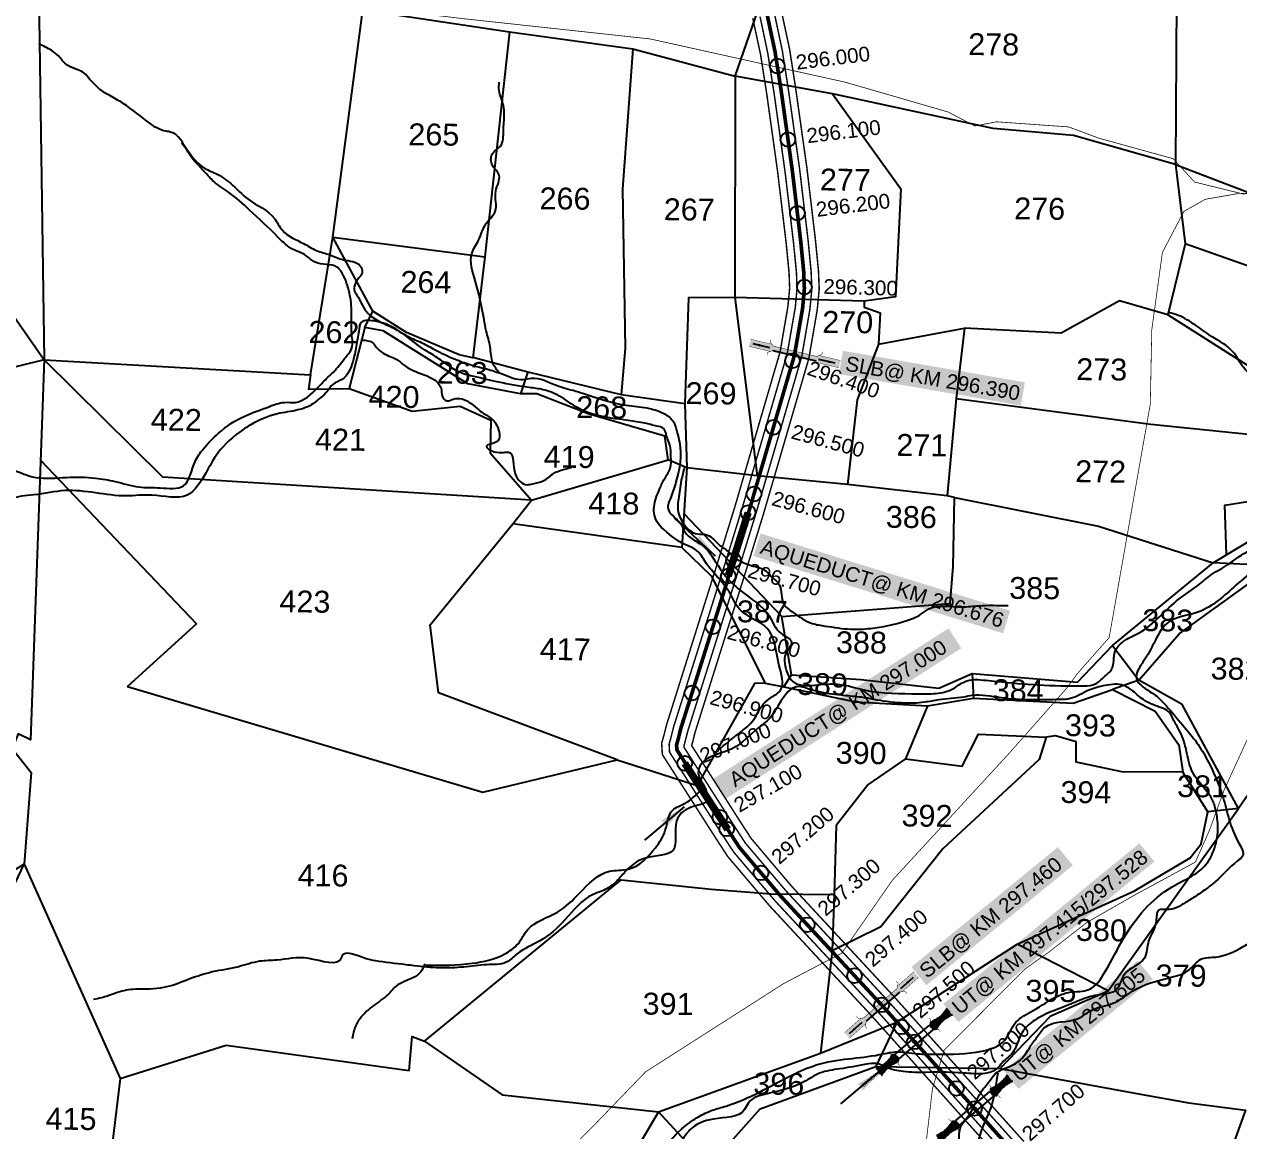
# Model space of a CAD drawing. Header units: feet. Extents: x 771100 to 779038, y 1577893 to 1588127.
# Drawn here: x 774042 to 775690, y 1581513 to 1583013 of the extents above; entities that cross this region are included whole.
import ezdxf
from ezdxf.enums import TextEntityAlignment as Align

# ---------------------------------------------------------------- set-up
doc = ezdxf.new("R2010")
doc.units = ezdxf.units.FT
doc.header["$LTSCALE"] = 15
doc.header["$MEASUREMENT"] = 0
doc.header["$PDMODE"] = 32
doc.header["$PDSIZE"] = 20
doc.linetypes.add('ACAD_ISO02W100', pattern=[15, 12, -3])
doc.linetypes.add('HIDDEN2', pattern=[0.1875, 0.125, -0.0625])
for name, color, linetype in [('CANAL1', 7, 'Continuous'), ('CSMark', 72, 'Continuous'), ('PLOT', 7, 'Continuous'), ('PLOT NO', 7, 'Continuous'), ('ROADS', 6, 'Continuous'), ('STRUCTURE', 5, 'Continuous'), ('TANKS-STREAM', 4, 'Continuous')]:
    doc.layers.add(name, color=color, linetype=linetype)
doc.styles.get("Standard").update_dxf_attribs({"font": 'arial.ttf'})
doc.linetypes.add('DOTS', pattern='A,1e-06,-3,["●",Standard,S=3,R=0,X=-1.25,Y=-1.25],-3', length=6.000001)
doc.dimstyles.get("Standard").update_dxf_attribs({"dimtxt": 0.18, "dimasz": 0.18, "dimexe": 0.18, "dimexo": 0.0625, "dimgap": 0.09, "dimtad": 0, "dimtih": 1, "dimtoh": 1, "dimdec": 4, "dimzin": 0, "dimdsep": 46, "dimtxsty": 'Standard', "dimcen": 0.09, "dimadec": 0, "dimazin": 0, "dimtfac": 1, "dimtdec": 4, "dimtofl": 0, "dimtmove": 0, "dimatfit": 3, "dimfxl": 1, "dimtolj": 1, "dimtzin": 0, "dimarcsym": 0})

# ---------------------------------------------------------------- blocks, each defined once
blk = doc.blocks.new('UT')
at = {"layer": 'STRUCTURE'}
h = blk.add_hatch(dxfattribs=at)
h.set_pattern_fill('DASH', color=150, scale=8, angle=-39.6278, style=0)
h.set_pattern_definition([(320.372247933, (-4370.464, -6260.8811), (1.40800153113, 0.132407282), [1, -1])])
h.paths.add_polyline_path([(765163, 1700681.9), (765165.6, 1700680.6), (765167.2, 1700680.3), (765169.1, 1700680), (765172.4, 1700679.6), (765176.4, 1700679.3), (765179.5, 1700679.5), (765183.1, 1700679.9), (765187.7, 1700680.9), (765188.9, 1700681.2), (765193.1, 1700682.2), (765196.1, 1700680.2), (765196.1, 1700672.2), (765193.1, 1700670.2), (765190.5, 1700670.8), (765188.1, 1700671.3), (765185.5, 1700671.8), (765183.6, 1700672.1), (765181, 1700672.5), (765180.3, 1700672.5), (765178.5, 1700672.6), (765176.7, 1700672.6), (765174.6, 1700672.5), (765172.5, 1700672.3), (765170.4, 1700672), (765168.5, 1700671.7), (765166.1, 1700671.2), (765165, 1700670.8), (765163, 1700669.7)])
h.paths.add_polyline_path([(765259.1, 1700682.2), (765256.1, 1700680.2), (765256.1, 1700672.2), (765259.1, 1700670.2), (765261.9, 1700671), (765264.4, 1700671.6), (765266.4, 1700672), (765269.1, 1700672.5), (765272.7, 1700673), (765276.1, 1700673.1), (765278.6, 1700672.9), (765281.2, 1700672.7), (765283.9, 1700672.3), (765286.4, 1700671.9), (765288, 1700671.3), (765289.2, 1700670.6), (765289.1, 1700682.7), (765287.6, 1700681.8), (765285.7, 1700681.2), (765283, 1700680.7), (765281.2, 1700680.4), (765276.7, 1700679.9), (765272.7, 1700679.9), (765268.7, 1700680.3), (765264.8, 1700681), (765261.2, 1700681.7)])
at = {"layer": 'STRUCTURE', "color": 150, "const_width": 0.628}
for points in [[(765190.1, 1700688.2), (765190.1, 1700684.2), (765196.1, 1700680.2), (765256.1, 1700680.2), (765262.1, 1700684.2), (765262.1, 1700688.2)], [(765190.1, 1700664.2), (765190.1, 1700668.2), (765196.1, 1700672.2), (765256.1, 1700672.2), (765262.1, 1700668.2), (765262.1, 1700664.2)]]:
    blk.add_lwpolyline(points, dxfattribs=at)
at = {"layer": 'STRUCTURE', "color": 150}
for points in [[(765196.1, 1700680.2), (765256.1, 1700680.2)], [(765196.1, 1700672.2), (765256.1, 1700672.2)], [(765196.1, 1700672.2), (765256.1, 1700672.2)]]:
    blk.add_lwpolyline(points, dxfattribs=at)
at = {"layer": 'STRUCTURE', "color": 0}
blk.add_circle((765226.1, 1700676.2), 1.89, dxfattribs=at)
at = {"layer": 'STRUCTURE', "color": 150}
for points in [[(765163, 1700681.9), (765164.4, 1700681.1), (765167.9, 1700680.2), (765171.2, 1700679.8), (765176.1, 1700679.4), (765184.7, 1700680.3), (765193.1, 1700682.2)], [(765163, 1700669.7), (765164.3, 1700670.6), (765167.8, 1700671.6), (765171.2, 1700672.1), (765176, 1700672.6), (765184.7, 1700672), (765193.1, 1700670.2)], [(765289.1, 1700682.7), (765287.8, 1700681.9), (765284.3, 1700680.9), (765280.9, 1700680.4), (765276.1, 1700679.8), (765267.4, 1700680.5), (765259.1, 1700682.2)], [(765289.2, 1700670.6), (765287.8, 1700671.4), (765284.2, 1700672.3), (765280.9, 1700672.7), (765276.1, 1700673.1), (765267.4, 1700672.2), (765259.1, 1700670.2)]]:
    blk.add_spline(points, degree=3, dxfattribs=at)
at = {"layer": 'STRUCTURE', "color": 0}
blk.add_text('STREAM', height=5, dxfattribs=at).set_placement((765148.2, 1700675.8), align=Align.MIDDLE_CENTER)
for points in [[(765190.9, 1700676), (765164.2, 1700675.8)], [(765289.3, 1700676.7), (765265.4, 1700676.4)]]:
    blk.add_leader(points, dimstyle='Standard', override={"dimasz": 10, "dimgap": 0.09, "dimtad": 0}, dxfattribs=at)
blk = doc.blocks.new('SLB')
at = {"layer": 'STRUCTURE'}
h = blk.add_hatch(dxfattribs=at)
h.set_pattern_fill('DOTS', color=6, scale=20, angle=320.3722, style=0)
h.set_pattern_definition([(320.372247934, (-159.4327, -72.9564), (1.2786241598, 0.5641323054), [0, -1.25])])
h.paths.add_polyline_path([(769699.5, 1706871.1), (769699.5, 1706861.1), (769729.1, 1706861.1), (769732.1, 1706863.1), (769792.1, 1706863.1), (769795.1, 1706861.1), (769824.7, 1706861.1), (769824.7, 1706871.1), (769795.1, 1706871.1), (769792.1, 1706869.1), (769732.1, 1706869.1), (769729.1, 1706871.1)])
at = {"layer": 'STRUCTURE', "color": 6, "linetype": 'ACAD_ISO02W100', "ltscale": 0.5, "const_width": 0.5}
for points in [[(769699.5, 1706871.1), (769729.1, 1706871.1)], [(769795.1, 1706871.1), (769824.7, 1706871.1)], [(769699.5, 1706861.1), (769729.1, 1706861.1)], [(769795.1, 1706861.1), (769824.7, 1706861.1)]]:
    blk.add_lwpolyline(points, dxfattribs=at)
at = {"layer": 'STRUCTURE', "color": 6, "const_width": 0.628}
for points in [[(769726.1, 1706877.1), (769726.1, 1706873.1), (769732.1, 1706869.1), (769792.1, 1706869.1), (769798.1, 1706873.1), (769798.1, 1706877.1)], [(769726.1, 1706855.1), (769726.1, 1706859.1), (769732.1, 1706863.1), (769792.1, 1706863.1), (769798.1, 1706859.1), (769798.1, 1706855.1)]]:
    blk.add_lwpolyline(points, dxfattribs=at)
at = {"layer": 'STRUCTURE', "color": 6}
blk.add_lwpolyline([(769732.1, 1706863.1), (769792.1, 1706863.1)], dxfattribs=at)
blk.add_lwpolyline([(769732.1, 1706863.1), (769792.1, 1706863.1)], dxfattribs=at)
at = {"layer": 'STRUCTURE', "color": 0}
blk.add_circle((769762.1, 1706866.1), 1.24, dxfattribs=at)
for points in [[(769703.8, 1706866), (769726.7, 1706866)], [(769818.6, 1706865.8), (769795.7, 1706865.8)]]:
    blk.add_leader(points, dimstyle='Standard', override={"dimasz": 10, "dimgap": 0.09, "dimtad": 0}, dxfattribs=at)

msp = doc.modelspace()

# ---------------------------------------------------------------- linework, layer by layer
for p in [(775024, 1582351), (775024, 1582351), (774997, 1582265), (774997, 1582265), (774938, 1582011), (774938, 1582011), (774995, 1581922), (774995, 1581922)]:
    msp.add_point(p)
at = {"layer": 'CANAL1', "color": 1, "const_width": 2}
for points in [[(775030.3, 1583021.3), (775040.8, 1582972.3), (775049.2, 1582918.9), (775064, 1582813.2), (775075.6, 1582716.3), (775079.5, 1582676.3), (775080.3, 1582655.2), (775078, 1582630.9), (775067.4, 1582569.3), (775006.1, 1582359.3), (774979.4, 1582273), (774913.3, 1582063.2), (774909.9, 1582049.7), (774906.7, 1582038.2), (774907.6, 1582022.9), (774979.5, 1581910.4), (774996.2, 1581884.7), (775053, 1581817.8), (775190.4, 1581669.8), (775368.5, 1581471.2)], [(775069.2, 1583030.8), (775080.2, 1582979.6), (775088.7, 1582924.8), (775103.7, 1582818.3), (775115.3, 1582720.6), (775119.4, 1582679), (775120.4, 1582654.2), (775117.7, 1582625.7), (775106.4, 1582560.3), (775044.4, 1582347.8), (775017.6, 1582261.1), (774951.8, 1582052.4), (774948.6, 1582039.5), (774947.4, 1582035), (775013.1, 1581932.1), (775028.4, 1581908.7), (775082.9, 1581844.4), (775219.9, 1581696.8), (775398.1, 1581498.1)]]:
    msp.add_lwpolyline(points, dxfattribs=at)
at = {"layer": 'CANAL1', "color": 5, "const_width": 2}
for points in [[(775040.1, 1583023.7), (775050.6, 1582974.1), (775059.1, 1582920.4), (775073.9, 1582814.4), (775085.5, 1582717.4), (775089.5, 1582677), (775090.3, 1582655), (775088, 1582629.6), (775077.1, 1582567), (775015.7, 1582356.4), (774989, 1582270), (774922.9, 1582060.5), (774919.6, 1582047.1), (774916.8, 1582037.1), (774917.4, 1582026.1), (774987.9, 1581915.8), (775004.3, 1581890.7), (775060.5, 1581824.5), (775197.8, 1581676.6), (775375.9, 1581477.9)], [(775059.5, 1583028.4), (775070.3, 1582977.7), (775078.8, 1582923.3), (775093.8, 1582817), (775105.4, 1582719.6), (775109.4, 1582678.3), (775110.4, 1582654.4), (775107.8, 1582627), (775096.7, 1582562.5), (775034.8, 1582350.7), (775008.1, 1582264.1), (774942.2, 1582055.1), (774938.9, 1582042.1), (774937, 1582034.9), (774937.1, 1582032.5), (775004.7, 1581926.7), (775020.3, 1581902.7), (775075.5, 1581837.8), (775212.5, 1581690.1), (775390.7, 1581491.4)]]:
    msp.add_lwpolyline(points, dxfattribs=at)
at = {"layer": 'CANAL1', "color": 1, "linetype": 'HIDDEN2', "ltscale": 5, "const_width": 5}
msp.add_lwpolyline([(775049.8, 1583026.1), (775060.5, 1582975.9), (775069, 1582921.9), (775083.8, 1582815.7), (775095.4, 1582718.5), (775099.4, 1582677.7), (775100.3, 1582654.7), (775097.9, 1582628.3), (775086.9, 1582564.8), (775084.6, 1582556.9), (775025.3, 1582353.6), (774998.5, 1582267.1), (774932.5, 1582057.8), (774929.3, 1582044.6), (774926.9, 1582036), (774927.3, 1582029.3), (774996.3, 1581921.3), (775012.3, 1581896.7), (775068, 1581831.1), (775205.1, 1581683.3), (775231.9, 1581653.5), (775383.3, 1581484.6)], dxfattribs=at)
at = {"layer": 'CSMark', "color": 3}
for p in [(775063.5, 1582956.7), (775078, 1582857), (775090.8, 1582757.1), (775100.3, 1582656.8), (775084.2, 1582556.9), (775058.3, 1582466.6), (775031.9, 1582376.2), (775004.4, 1582286.1), (774976.2, 1582196.2), (774947.8, 1582106.3), (774938, 1582011), (774985.6, 1581938), (775041.4, 1581862.4), (775104.2, 1581792.1), (775168.3, 1581723), (775205.1, 1581683.3), (775231.9, 1581653.5), (775249.4, 1581633.2), (775306.6, 1581570.1), (775331.1, 1581542.9)]:
    msp.add_point(p, dxfattribs=at)
at = {"layer": 'PLOT'}
for points in [[(774058.5, 1583267.4), (774068.8, 1582558), (774050.6, 1582042.9), (774033.7, 1582051), (774025.3, 1582031.3), (774051.4, 1581998.7), (774041.9, 1581874.3), (774171.9, 1581583.4), (774155.8, 1581449.4), (774162.8, 1581448.6), (774159.6, 1581363.3), (774083, 1581328.7), (774010.2, 1581288.1), (773980.1, 1581209.1), (773791.7, 1581175.6), (773698.7, 1581090.6), (773544.9, 1581450.8), (773698.6, 1581440.4), (773833.4, 1581435.7), (774041.9, 1581874.3), (773722.5, 1581679.2), (773544.9, 1581450.8)], [(773641.3, 1583237.1), (773990.1, 1582670.7), (774068.8, 1582558), (773188.8, 1582341.1), (773990.1, 1582670.7)], [(774068.8, 1582558), (774430.4, 1582537.7), (774460.6, 1582724.4), (774501.2, 1583033), (774700.2, 1583003.1), (774867.5, 1582980), (775006.3, 1582942.8), (775052.3, 1583076.3)], [(775605.1, 1583045.3), (775603.9, 1582823.2), (775465.4, 1582862.4), (775356.4, 1582872), (775138.3, 1582918.7), (775006.3, 1582942.8)], [(774700.2, 1583003.1), (774666.8, 1582698)], [(774867.5, 1582980), (774853.4, 1582789.5), (774857.1, 1582574), (774851.9, 1582511.1)], [(775006.3, 1582942.8), (775006, 1582642.7), (774943.2, 1582642.2), (774937.9, 1582498.8)], [(775138.3, 1582918.7), (775231.2, 1582790.2), (775223.8, 1582643.5), (775181.3, 1582637.8), (775006, 1582642.7)], [(775603.9, 1582823.2), (775617, 1582715.7), (775593.3, 1582619.1), (775527.9, 1582638.3), (775448.6, 1582594.4), (775317.3, 1582601.2), (775306.1, 1582505.6), (775294.1, 1582373.8)], [(775603.9, 1582823.2), (775727, 1582775.9), (775895, 1582750.2), (775893.5, 1582733.2), (775878.6, 1582722.5), (775852.4, 1582632.2), (775617, 1582715.7)], [(774504.1, 1582602.1), (774514.9, 1582624), (774460.6, 1582724.4), (774666.8, 1582698), (774650.4, 1582561.1), (774631.8, 1582565.1), (774560.4, 1582595.3), (774514.9, 1582624)], [(775006, 1582642.7), (775036.3, 1582400.8)], [(775181.3, 1582637.8), (775181.6, 1582629.7), (775202.9, 1582622), (775200.8, 1582579.3), (775171.8, 1582503.8), (775158.9, 1582388.9)], [(775673, 1582294), (775670.9, 1582361.1), (775733.2, 1582370.9), (775796.8, 1582414.1), (775800, 1582447.4), (775813.9, 1582514.5), (775777.2, 1582503.1), (775678.7, 1582565.1), (775593.3, 1582619.1)], [(774430.4, 1582537.7), (774427.7, 1582518.3), (774482.5, 1582519.2), (774568, 1582488.7), (774633.2, 1582495.5), (774674.8, 1582476.4), (774674.1, 1582432.1), (774730.3, 1582367.8), (774915.7, 1582422.7), (774911.1, 1582454.7), (774806.9, 1582485), (774737.3, 1582511.9), (774715.2, 1582512.1), (774643.6, 1582525.7), (774529, 1582597.5), (774504.1, 1582602.1), (774482.5, 1582519.2)], [(775200.8, 1582579.3), (775317.3, 1582601.2)], [(774730.3, 1582367.8), (774230, 1582399.1), (774068.8, 1582558)], [(774650.4, 1582561.7), (774724.9, 1582542), (774715.2, 1582512.1)], [(774724.9, 1582542), (774851.9, 1582511.1), (774937.9, 1582498.8), (774941, 1582411.7), (774915.7, 1582422.7)], [(775306.1, 1582505.6), (775570.1, 1582470.8), (775800, 1582447.4)], [(774064, 1582422.2), (774275.8, 1582200), (774182.1, 1582115), (774664.1, 1581972), (774846.4, 1582015.6), (774954.7, 1581980.7)], [(774941, 1582411.7), (774934, 1582303.6), (774704.7, 1582335.6)], [(775069.5, 1582210), (775297.9, 1582227.7), (775302, 1582278.1), (775303.8, 1582371.3), (775294.1, 1582373.8), (775158.9, 1582388.9), (775036.3, 1582400.8), (774941, 1582411.7)], [(775518.4, 1582170.8), (775654.7, 1582283), (775843.7, 1582396.7)], [(774846.4, 1582015.6), (774604.1, 1582106.4), (774592.5, 1582198.7), (774704.7, 1582335.6), (774730.3, 1582367.8)], [(775303.8, 1582371.3), (775499.5, 1582332.6), (775654.7, 1582283)], [(775046.9, 1582119.7), (775072.6, 1582114.7), (775082.9, 1582131), (775069.5, 1582210), (774937, 1582349.4)], [(774934, 1582303.6), (774973.8, 1582265.4), (775046.9, 1582119.7), (775032.8, 1582119.4), (774954.7, 1581980.7)], [(775554.1, 1582123.9), (775608.7, 1582186.4), (775736.7, 1582278.8), (775654.7, 1582283)], [(775736.7, 1582278.8), (775825.6, 1582281.3), (775798.7, 1582221), (775791.9, 1582098.3), (775689.4, 1581949.7)], [(775328.1, 1582132.6), (775470.9, 1582121.2), (775518.4, 1582170.8), (775554.1, 1582123.9), (775518.1, 1582111.3)], [(775082.9, 1582131), (775176.9, 1582124.7), (775282.6, 1582112.8), (775328.1, 1582132.6), (775329.8, 1582099.2)], [(775072.6, 1582114.7), (775169.6, 1582094.5), (775267.3, 1582088.8), (775237.4, 1582017.2), (775186.8, 1581982.3), (775143.6, 1581926.7)], [(775267.3, 1582088.8), (775329.8, 1582099.2), (775464.8, 1582092.7), (775518.1, 1582111.3), (775576, 1582081.6), (775608.1, 1582036.1), (775613.6, 1581998.8)], [(775689.4, 1581949.7), (775612.8, 1582090.9), (775554.1, 1582123.9)], [(775225.5, 1581659.8), (775389.1, 1581765.7), (775548.1, 1581838.1), (775623.6, 1581882.8), (775638.6, 1581902), (775647.6, 1581945.4), (775613.6, 1581998.8), (775531.1, 1581999.5), (775469.2, 1582012.6), (775469.1, 1582040.3), (775440.9, 1582048.2), (775428.2, 1582046.3), (775418.8, 1582016.2), (775288.3, 1581895.2), (775204.1, 1581789.1), (775137.9, 1581756.6), (775122, 1581617.9)], [(775237.4, 1582017.2), (775314.2, 1582007.2), (775336.5, 1582050.6), (775428.2, 1582046.3)], [(775512.5, 1581702.4), (775689.4, 1581949.7), (775647.6, 1581945.4)], [(775143.6, 1581926.7), (775140.8, 1581833)], [(774584.7, 1581634.1), (774851.9, 1581852.8), (774973.9, 1581840.2), (775055.1, 1581834.2), (775140.8, 1581833), (775137.9, 1581756.6)], [(775365.8, 1581597.3), (775434.7, 1581668.4), (775512.5, 1581702.4), (775389.1, 1581765.7)], [(774171.9, 1581583.4), (774315.7, 1581628.6), (774564.1, 1581594.5), (774568.3, 1581640.6), (774584.7, 1581634.1), (774690.4, 1581561.2), (774902.4, 1581538.2), (775122, 1581617.9), (775225.5, 1581659.8), (775197, 1581599.7)], [(774776, 1581254.9), (774807.9, 1581293), (774914, 1581374.1), (774970.7, 1581464.2), (775040.1, 1581542.6), (775197, 1581599.7), (775365.8, 1581597.3), (775556.1, 1581562.3), (775621.7, 1581550.5), (775698.8, 1581540.8), (775621.3, 1581327.4), (775572.3, 1581218.3), (775512.4, 1581235), (775486.4, 1581204.9), (775412, 1581232.2), (775271.2, 1581283.6), (775196.7, 1581302.2), (774970.7, 1581464.2), (774902.4, 1581538.2), (774746.1, 1581273.5)]]:
    msp.add_lwpolyline(points, dxfattribs=at)
at = {"layer": 'ROADS', "linetype": 'HIDDEN2', "ltscale": 10, "const_width": 1}
for points in [[(775697.4, 1582782.6), (775629.6, 1582799.3), (775600.7, 1582830.9), (775499.4, 1582858.9), (775458.9, 1582874), (775361, 1582881), (775331.6, 1582875.3), (775295.2, 1582894.3), (775156.1, 1582934.6), (774891.4, 1582993.3), (774634.2, 1583021.2), (774413.2, 1583048.2), (774215.6, 1583101.8), (774178.3, 1583269.6), (773993.6, 1583324.1)], [(774647.6, 1581351.7), (774811.3, 1581516.4), (774884.9, 1581592.6), (775071.8, 1581712.1), (775151, 1581753.6), (775219.8, 1581852.6), (775378.4, 1582024.9), (775455.5, 1582112.1), (775471, 1582133), (775513.8, 1582181.6), (775569.6, 1582498.2), (775571.6, 1582598.9), (775586, 1582703.9), (775615.2, 1582759.5), (775644.1, 1582775.9), (775690.8, 1582784), (775764.1, 1582781.9), (775889.1, 1582758)]]:
    msp.add_lwpolyline(points, dxfattribs=at)
at = {"layer": 'ROADS', "linetype": 'DOTS', "ltscale": 0.5, "const_width": 1}
msp.add_lwpolyline([(775256.8, 1581423), (775274.1, 1581570), (775289.9, 1581621.9), (775399.4, 1581732), (775431.8, 1581754.8), (775483.4, 1581795.1), (775547.2, 1581831.7), (775630.8, 1581877.1), (775649.7, 1581919.8), (775670.1, 1581975.7), (775702.3, 1582045.8), (775769.2, 1582177.7)], dxfattribs=at)
at = {"layer": 'STRUCTURE', "color": 6, "const_width": 10}
for points in [[(775024, 1582351), (774997, 1582265)], [(774938, 1582011), (774996.3, 1581921.3)]]:
    msp.add_lwpolyline(points, dxfattribs=at)
at = {"layer": 'TANKS-STREAM'}
for points in [[(772631.7, 1582617.8), (772618.7, 1582600.1), (772606.6, 1582590.4), (772599.2, 1582581), (772596.6, 1582579.9), (772609.2, 1582598.4), (772613, 1582610.4), (772619.7, 1582623.8), (772628.2, 1582635.4), (772637.8, 1582644.1), (772656.2, 1582654.1), (772679.6, 1582654.9), (772723.4, 1582657), (772742.4, 1582657.9), (772793.3, 1582667.2), (772824.8, 1582672.7), (772849, 1582679.8), (772866.2, 1582688.7), (772878.9, 1582691.7), (772900.2, 1582697.7), (772958.1, 1582716.1), (772990.7, 1582725.6), (773016, 1582732.2), (773050.4, 1582739.9), (773078.6, 1582746.5), (773105.7, 1582753.6), (773132.4, 1582760.2), (773148.9, 1582766.6), (773166.1, 1582769.7), (773215.4, 1582779.2), (773262.2, 1582787.8), (773301.3, 1582792.5), (773329.9, 1582798.8), (773358.8, 1582801.1), (773381.8, 1582801.6), (773409, 1582808), (773421.5, 1582800), (773431.7, 1582788.9), (773444.1, 1582772.4), (773456.4, 1582757.2), (773499.5, 1582720.7), (773515.1, 1582695.7), (773528.1, 1582681.7), (773551.5, 1582663.1), (773571.6, 1582644.5), (773586.6, 1582629.2), (773618.9, 1582604.1), (773655.9, 1582578), (773678.8, 1582555.8), (773695.7, 1582536.3), (773710.1, 1582522.6), (773748, 1582508.1), (773771.9, 1582482.1), (773791.2, 1582469.9), (773827.8, 1582450.3), (773862.7, 1582452.5), (773896.9, 1582457.9), (773922.7, 1582458.3), (773953.2, 1582445.1), (774032.1, 1582406.9), (774058.1, 1582398.6), (774099.1, 1582398.8), (774138.7, 1582397.7), (774165.1, 1582393.3), (774197.3, 1582385.8), (774226.3, 1582384.6), (774258.1, 1582387.5), (774273.6, 1582420.2), (774284.8, 1582437.2), (774305.3, 1582458.6), (774341, 1582482), (774374.1, 1582494.6), (774394.8, 1582500.5), (774409.7, 1582500.5), (774440.3, 1582520.8), (774453.9, 1582534.5), (774463.7, 1582544.1), (774478.1, 1582562), (774485.6, 1582571.9), (774486.2, 1582593.2), (774486.1, 1582618.8), (774483.8, 1582645.6), (774475.1, 1582672.1), (774466.2, 1582683.8), (774436.6, 1582690.5), (774424.4, 1582699.4), (774404.2, 1582709.3), (774393.9, 1582717.1), (774386.6, 1582724.3), (774347.2, 1582761.7), (774319.6, 1582785.1), (774299.1, 1582799.8), (774286.4, 1582813.3), (774266.5, 1582836.2), (774243.6, 1582865.8), (774227.7, 1582870), (774212.3, 1582879), (774175.9, 1582906), (774157.9, 1582916.5), (774145.1, 1582924.4), (774137, 1582932.2), (774130.8, 1582938.5), (774123.2, 1582946.8), (774114.5, 1582951.5), (774101.1, 1582957.3), (774093.5, 1582964.1), (774088.4, 1582970.3), (774079.2, 1582977.6), (774061.7, 1582986.6)], [(774686.6, 1582540.5), (774677.7, 1582553.6), (774674, 1582575.9), (774668.7, 1582597.3), (774665.7, 1582612.9), (774653.6, 1582665.9), (774649.1, 1582702.2), (774658.3, 1582720.5), (774668.3, 1582742.7), (774680.8, 1582759.4), (774681.7, 1582786.8), (774686.2, 1582808.4), (774676.3, 1582823.7), (774677.7, 1582838.6), (774687.9, 1582847.8), (774692, 1582869.5), (774693.2, 1582890.3), (774692, 1582903.3), (774686.1, 1582923.4), (774686.2, 1582934.7)], [(774255.3, 1582852.9), (774265.9, 1582838.8), (774285, 1582818.9), (774301.8, 1582810.9), (774322.1, 1582797.1), (774345.5, 1582776.1), (774381.2, 1582750), (774392.1, 1582733.8), (774420.6, 1582716), (774438.4, 1582706.5), (774456.3, 1582700.6), (774475.2, 1582693.9), (774497.7, 1582685.8), (774500.5, 1582677.2), (774493.9, 1582666.5), (774489.5, 1582653.3), (774493.3, 1582645.8), (774508.5, 1582621), (774525.3, 1582609.4), (774543.1, 1582601), (774562.7, 1582589.7), (774581.2, 1582581.3), (774598.7, 1582572.1), (774626.5, 1582559), (774646.5, 1582551.9), (774672.2, 1582544.9), (774691.5, 1582538.6), (774719, 1582531.5), (774730.2, 1582533.3), (774764, 1582523.6), (774790, 1582515.9), (774804.6, 1582511.2), (774862.3, 1582496.1), (774890.1, 1582492.3), (774910.3, 1582484.8), (774923.1, 1582473.6), (774927.7, 1582459.1), (774930.8, 1582446.4), (774926.1, 1582392.5), (774918.9, 1582371.4), (774915.3, 1582356), (774932.5, 1582336), (774938.4, 1582324.5), (774962.3, 1582306.3), (774974.8, 1582292.2), (774986, 1582274.7), (774996.6, 1582261.3), (775014.2, 1582244.7), (775052.8, 1582210.6), (775068.4, 1582187.4), (775082.8, 1582175.5), (775075, 1582159.8), (775073.6, 1582146.2), (775084.4, 1582122.1), (775135.7, 1582118.9), (775183.1, 1582110.2), (775254.9, 1582105.3), (775278.9, 1582105.7), (775302.7, 1582112.4), (775317.4, 1582121.7), (775347, 1582123.6), (775403.6, 1582118.3), (775462.4, 1582116.1), (775479.5, 1582116.2), (775495.4, 1582118.6), (775506.9, 1582128.3), (775517.1, 1582138.3), (775522.1, 1582163.2), (775532.4, 1582175.8), (775553.7, 1582187.5), (775608.8, 1582234), (775634, 1582252.1), (775652.8, 1582267), (775674.8, 1582280.4), (775693.3, 1582293.5), (775714, 1582303.4), (775728.6, 1582309.6), (775743.6, 1582320.8), (775792.7, 1582347.1), (775805.6, 1582364.3), (775821.8, 1582374.3), (775832, 1582380.5), (775848.2, 1582388.9), (775878.7, 1582398.3), (775925.6, 1582403.2), (775952.9, 1582413.7), (775996.2, 1582422.8), (776035.5, 1582426.8), (776080.4, 1582421.9), (776105.9, 1582416.9), (776144.7, 1582399.4), (776178, 1582378.2), (776193.8, 1582362.4), (776215.7, 1582338.5), (776221.3, 1582327.7), (776238.3, 1582314.2), (776259.3, 1582301.3), (776286.1, 1582289.1), (776311.7, 1582283.1), (776370.8, 1582283.1), (776444.5, 1582311.7), (776465.4, 1582318.4), (776481, 1582321.8), (776540.9, 1582306.3), (776570.7, 1582304.4), (776611.7, 1582297.3), (776651.8, 1582288.4), (776678, 1582281.8), (776802.9, 1582239.3), (776865.3, 1582240.4), (776909.1, 1582246.1), (776952.3, 1582250.8), (776978.4, 1582250.5), (777044.2, 1582250.4), (777138.3, 1582241.5), (777163.2, 1582231.6), (777230.6, 1582219), (777258.9, 1582212.4), (777286.1, 1582209.3), (777353.4, 1582202.3), (777417.5, 1582198.2), (777471.4, 1582195.9), (777516.7, 1582185.8), (777549.5, 1582170.8), (777560.7, 1582161.6), (777581.5, 1582140.9), (777595.4, 1582111.9), (777613.8, 1582081.1), (777612.6, 1582062.7), (777623.1, 1582036.5), (777639.3, 1582013.1)], [(775978.2, 1582420), (775974.3, 1582426.9), (775968.2, 1582438.2), (775956.8, 1582451.5), (775950.9, 1582458.5), (775932.2, 1582469.2), (775912.9, 1582482.3), (775886.9, 1582493.4), (775854.8, 1582508.2), (775837, 1582512.7), (775815, 1582519.2), (775780, 1582520.9), (775768.4, 1582514.7), (775728.4, 1582528), (775704.9, 1582538.9), (775689.1, 1582558.3), (775681.6, 1582569.2), (775652.8, 1582590), (775630.7, 1582605.3), (775607.3, 1582618.5), (775594.6, 1582622.3)], [(774977.2, 1582024.1), (775012.1, 1582052), (775031.7, 1582070.4), (775044.4, 1582091), (775055.1, 1582100.2), (775068, 1582110.3), (775065.8, 1582145.1), (775049.9, 1582194), (775027.5, 1582208.8), (775008.6, 1582224.5), (775000.8, 1582239.2), (774990.7, 1582253.9), (774979.3, 1582267.3), (774966.2, 1582283.8), (774954, 1582299.8), (774933.7, 1582309.8), (774921.4, 1582318.3), (774896.8, 1582347.6), (774896.5, 1582359.1), (774903.8, 1582382.9), (774910.6, 1582397), (774918.3, 1582411.1), (774919.3, 1582426.6), (774917.7, 1582442.5), (774913.4, 1582454.9), (774909.1, 1582465.2), (774900.3, 1582468.4), (774883.9, 1582472.1), (774793.7, 1582492.7), (774767.9, 1582509.1), (774745.6, 1582517.7), (774727.1, 1582520.7), (774685.6, 1582527.9), (774652.1, 1582535.5), (774633.4, 1582540.9), (774616.3, 1582551.3), (774600.5, 1582562.4), (774585.1, 1582571.7), (774516.3, 1582610.9), (774497.8, 1582607.2), (774496.3, 1582600.6), (774493.7, 1582584.3), (774489.6, 1582563.1), (774487.5, 1582555.3), (774482.4, 1582542.4), (774473.3, 1582531.7), (774460.6, 1582524.9), (774452.5, 1582514.9), (774444.4, 1582507.3), (774429.3, 1582496), (774413.2, 1582490.2), (774385.3, 1582484.9), (774348.5, 1582469.7), (774338.3, 1582463.2), (774304.4, 1582431.5), (774288.1, 1582404.5), (774263, 1582374.8), (774214.9, 1582374.7), (774180.4, 1582373.6), (774096.9, 1582380.8), (774055, 1582374.9), (774023.6, 1582367.9), (774011.6, 1582354.1), (773999.9, 1582336.9), (773989.8, 1582268.9), (773970.1, 1582259.7), (773941.5, 1582253), (773924, 1582246.6), (773909.1, 1582230.2), (773895, 1582212.2), (773878.4, 1582190.5), (773871.6, 1582171.7), (773869.3, 1582159.2), (773862.9, 1582145.7), (773852.7, 1582134.3), (773837.3, 1582125.4), (773821.9, 1582120.7), (773798.5, 1582118.2), (773747.3, 1582112.6), (773716.3, 1582115), (773691.9, 1582110.4), (773682.2, 1582086.8), (773671.9, 1582068.5), (773665.6, 1582063.3), (773642.2, 1582058), (773621.9, 1582055.4), (773575.2, 1582057.7), (773513.4, 1582063.4), (773507.1, 1582055.1), (773489.6, 1582050.7), (773465.3, 1582057.6), (773444.8, 1582064.1), (773426, 1582071.9), (773422.2, 1582076.9), (773397.9, 1582085.5), (773385.4, 1582082.5), (773358.7, 1582068.8), (773350.9, 1582059.8), (773345, 1582054.3), (773315.8, 1582049.1), (773287.8, 1582043.4), (773268.7, 1582042.6), (773237.7, 1582049.2), (773204.7, 1582061), (773197, 1582059.4), (773184.4, 1582049.4), (773167.9, 1582043.6), (773151.1, 1582037.9), (773124.9, 1582035.4), (773111.3, 1582034.5), (773059.4, 1582023.5), (773012, 1582024.7), (772972.6, 1582025.4), (772923.1, 1582029.8), (772892.4, 1582027.3), (772859, 1582027), (772802.2, 1582051.3), (772785.2, 1582056.7), (772772.7, 1582060.7), (772712, 1582057.8), (772686.8, 1582050.1), (772644.9, 1582043.2), (772623.6, 1582038.9), (772578.1, 1582039.7), (772548.4, 1582038.7), (772532, 1582035), (772507.9, 1582033.2), (772481.1, 1582032.4), (772459.1, 1582026), (772444.4, 1582025.1), (772427.6, 1582016.2), (772404.5, 1582008.5), (772386.6, 1581997.5)], [(774499.4, 1582584.9), (774515.4, 1582580.7), (774519.5, 1582575.4), (774528.7, 1582567.1), (774547.6, 1582558.5), (774559.1, 1582549.5), (774607.8, 1582517.6), (774610.8, 1582505.3), (774615.7, 1582502.5), (774625, 1582505.1), (774632.7, 1582505.8), (774656.3, 1582492.1), (774665.1, 1582485.5), (774678.1, 1582476.5), (774683, 1582469.2), (774682.8, 1582446.9), (774668.9, 1582441.3), (774679.6, 1582433.5), (774700.7, 1582432.2), (774708.1, 1582403.5), (774724.1, 1582388.8), (774731.8, 1582390.2), (774746, 1582393.9), (774760, 1582404.1), (774771.9, 1582409), (774785, 1582412.7)], [(777623.7, 1581996.1), (777584.2, 1582051.1), (777578.4, 1582074.7), (777565.2, 1582110.3), (777551, 1582137), (777527.2, 1582158.8), (777475, 1582173), (777426.2, 1582179.9), (777380.2, 1582186.3), (777343.6, 1582186.7), (777274.5, 1582196.6), (777204.3, 1582207.9), (777142.2, 1582215.9), (777108.1, 1582220.9), (777081.8, 1582227.1), (777054.1, 1582234.1), (777023.9, 1582241.1), (776954, 1582243.9), (776932.8, 1582241.7), (776902.9, 1582233.2), (776873.3, 1582228.2), (776842.4, 1582224.7), (776824.8, 1582227.7), (776803.4, 1582230.4), (776728.7, 1582249.1), (776654.4, 1582270.9), (776615.1, 1582282.9), (776486.5, 1582307), (776470.1, 1582302.6), (776434.6, 1582291.8), (776395.1, 1582282.1), (776353.9, 1582264.5), (776328, 1582262), (776273.6, 1582267.1), (776258.1, 1582290.3), (776209.5, 1582320.5), (776187.6, 1582352), (776126.8, 1582384.7), (776073.3, 1582405.5), (776045.4, 1582411.3), (775993.4, 1582411.9), (775964.8, 1582400.5), (775905.8, 1582390.8), (775871.7, 1582378.4), (775840.4, 1582362.5), (775808.4, 1582346.6), (775764.2, 1582316), (775742.1, 1582300.7), (775714.3, 1582276.9), (775685.8, 1582252.5), (775634.2, 1582216), (775592.3, 1582200.9), (775574.3, 1582173.5), (775561.4, 1582151), (775553.5, 1582138.4), (775550.5, 1582128.5), (775568.7, 1582108.5), (775576.4, 1582103.5), (775591.1, 1582089.2), (775613.5, 1582062.9), (775630.3, 1582042.2), (775645.6, 1582018), (775668.4, 1581964.4), (775689.7, 1581902.7), (775695.2, 1581885.7), (775688, 1581878.7), (775658, 1581850.7), (775646.6, 1581841.7), (775631.6, 1581831.2), (775617.4, 1581822.2), (775591.8, 1581812.6), (775581.2, 1581812), (775577.5, 1581796.5), (775567.3, 1581769.9), (775561.5, 1581746.7), (775534.5, 1581724.7), (775523.8, 1581704.3), (775497.6, 1581696.5), (775474.5, 1581689.8), (775459.8, 1581683.7), (775418.1, 1581665.9), (775399.9, 1581651.5), (775389.6, 1581632.5), (775384.6, 1581621), (775368.4, 1581604.8), (775362, 1581597.3), (775356.4, 1581593.5), (775337.6, 1581589.9), (775308.9, 1581591.4), (775265.3, 1581591.9), (775234.7, 1581592.9), (775210.7, 1581599), (775198.9, 1581603.7), (775183.9, 1581602.8), (775148.3, 1581596.6), (775120.8, 1581590.6), (775099.7, 1581579), (775050.1, 1581562.9), (775024.3, 1581550.4), (775019.2, 1581541.5), (774976.8, 1581528.6), (774944.9, 1581513.9), (774934.7, 1581499.6), (774927.2, 1581475.7), (774925.3, 1581451.3), (774925.6, 1581425.7), (774926.6, 1581411.8), (774910.1, 1581387.1), (774890.4, 1581367.8), (774862.4, 1581350.3), (774839.4, 1581331.7), (774828.7, 1581320.7), (774819.1, 1581311.9), (774800.7, 1581308.2), (774778.6, 1581276.1), (774775.3, 1581270.6), (774752.1, 1581237.3), (774728.3, 1581219.5), (774711.7, 1581204.6), (774700.7, 1581201.1), (774677.8, 1581209.3), (774653.7, 1581217), (774623.4, 1581225.5), (774605.1, 1581232), (774580, 1581237.7), (774541.7, 1581243.3), (774492.3, 1581246), (774467.7, 1581249.6), (774428.9, 1581258.2), (774379.6, 1581267.2), (774312.6, 1581274.5), (774278.1, 1581288.9), (774251.9, 1581297.4), (774210.8, 1581318.2), (774172.7, 1581330), (774128.1, 1581337.9), (774081.2, 1581340.2), (774056.1, 1581326.4), (774034.1, 1581314.4), (774002.8, 1581300.3), (774000.9, 1581281.5), (774008.5, 1581261.7), (774005.4, 1581254.7), (773998.2, 1581240.9), (773991.9, 1581229.2), (773973, 1581220.6), (773959.8, 1581211.5), (773930.2, 1581193), (773910.4, 1581185.4), (773819.3, 1581195.5), (773780.2, 1581185.8), (773773, 1581167.1), (773768.9, 1581152.2), (773764.4, 1581139.2), (773752.5, 1581133.6), (773733.2, 1581131.2), (773699.1, 1581112.9), (773692.8, 1581098.6), (773685.2, 1581084.6), (773684.6, 1581069.8), (773685.8, 1581063.6), (773691.8, 1581048.7), (773704.8, 1581030.1), (773719.1, 1581013.8), (773726.4, 1581000.6), (773730.2, 1580989.2), (773727.8, 1580967.3), (773725.7, 1580939.8), (773713.5, 1580900.5), (773708, 1580880), (773705.8, 1580841), (773706.6, 1580825.7), (773705.1, 1580811.3), (773696.5, 1580784), (773691.5, 1580772.6), (773683, 1580757.4), (773674.5, 1580740), (773663.5, 1580729.1), (773646.7, 1580717.5), (773631.2, 1580706.3), (773616, 1580679.3), (773596.6, 1580665.9), (773582, 1580648.1), (773579.5, 1580626.4), (773568.8, 1580614.2), (773554.1, 1580589), (773536.3, 1580562), (773526.1, 1580547.7), (773520.2, 1580528.9), (773511.7, 1580513.7), (773498.7, 1580491.1), (773454.5, 1580462.4), (773413.6, 1580446.6), (773383.6, 1580431.6), (773361.6, 1580423.5), (773297.8, 1580400.1), (773264, 1580390), (773246.4, 1580383.6), (773242.6, 1580363.9), (773244.9, 1580343.5), (773235.2, 1580331.7), (773211.4, 1580326.7), (773194.7, 1580322.1), (773179.8, 1580317.4), (773163.5, 1580307.1), (773146.3, 1580297.2), (773124.3, 1580290), (773104.9, 1580284.9), (773074.2, 1580279.6), (773063.8, 1580266.8), (773026.8, 1580251.5), (772977, 1580229.7), (772955.4, 1580212.4), (772932.9, 1580196.9), (772917, 1580188.3), (772898.4, 1580171.8), (772882.5, 1580156.7), (772868.7, 1580138.9), (772841.7, 1580121), (772835.4, 1580107.4), (772815.5, 1580088.4), (772795.6, 1580073.7), (772774.4, 1580059.9), (772753.7, 1580047), (772732.9, 1580033.7), (772722.6, 1580013.2), (772715.8, 1579995), (772712.6, 1579978.4), (772700.6, 1579959.7), (772676.8, 1579951.7), (772661, 1579947), (772635.8, 1579932.4), (772628.8, 1579928.1), (772617.3, 1579916.8), (772610.6, 1579905.5), (772578.5, 1579852.4), (772566.4, 1579831.6), (772554.3, 1579810.7), (772541.4, 1579786.3), (772529.9, 1579759.9), (772524.1, 1579740.3), (772516.2, 1579722.9), (772511.1, 1579706.9), (772507.5, 1579692.2), (772482.6, 1579659.6), (772473, 1579622.9), (772458.2, 1579608.4), (772440.3, 1579579.2), (772433.2, 1579566), (772430.2, 1579547.8), (772434.2, 1579528.9), (772441, 1579508.5), (772444.1, 1579483.5), (772406.8, 1579463.6), (772389.9, 1579454.6), (772373.7, 1579449.2), (772359.7, 1579445.2), (772347.7, 1579442.5), (772331.6, 1579440.6), (772316.2, 1579441.4), (772305, 1579448.5), (772287.6, 1579460.6), (772259.2, 1579482.6), (772241.1, 1579496.1), (772204.3, 1579528), (772133, 1579589.4), (772074, 1579638.3), (772035.9, 1579678.6), (772004, 1579709), (771960.2, 1579749.4), (771931.1, 1579779.8), (771897.8, 1579806.7), (771845.5, 1579859.6), (771805.9, 1579890.8), (771769.7, 1579908)], [(774937.7, 1582412.4), (774933.3, 1582394.5), (774929.5, 1582369.4), (774928.4, 1582359), (774943.7, 1582327.8), (774952.4, 1582322.5), (774964.6, 1582321.7), (774971.2, 1582319.3), (774985.7, 1582306.6), (774997.7, 1582297.8), (775004.7, 1582290.9), (775013.1, 1582285.4), (775033.5, 1582277.8), (775047.9, 1582272), (775055.4, 1582264.5), (775066.4, 1582252.8), (775072.3, 1582227), (775084.9, 1582215.6), (775110.9, 1582200.7), (775128.6, 1582197.2), (775163.2, 1582192.9), (775189.9, 1582194), (775237.8, 1582204.1), (775258.4, 1582213.1), (775269.1, 1582220.3), (775313.8, 1582223.1), (775336.7, 1582224.7), (775376.8, 1582224.8)], [(773472.9, 1581356.3), (773487.5, 1581347.1), (773498.3, 1581327.2), (773501.6, 1581317.6), (773506.7, 1581296.4), (773505.9, 1581269.7), (773513.4, 1581255.8), (773529.6, 1581242.6), (773546.7, 1581232.6), (773563.1, 1581235), (773599, 1581237.7), (773622.9, 1581231.5), (773630.1, 1581217.3), (773635, 1581196.1), (773638.7, 1581174.9), (773640.7, 1581170.3), (773656.9, 1581156.3), (773671.9, 1581155.3), (773694.4, 1581151.1), (773711.6, 1581146.1), (773724.3, 1581149.9), (773738.2, 1581154.9), (773759.1, 1581176.7), (773782, 1581194), (773803.1, 1581204.8), (773840.4, 1581209.4), (773878.7, 1581204.8), (773895.4, 1581204.9), (773911.8, 1581206.4), (773925.7, 1581215.3), (773931.4, 1581223.7), (773953, 1581232.2), (773973.7, 1581239.1), (773982.8, 1581243.8), (773985.6, 1581273.5), (773991, 1581301.7), (774002.8, 1581316.2), (774012.4, 1581319.8), (774023.7, 1581324.2), (774082.4, 1581347.9), (774118.3, 1581349.8), (774151.3, 1581345.2), (774171.8, 1581342.5), (774194.1, 1581337.2), (774221.9, 1581326.7), (774251.2, 1581313.2), (774273.1, 1581305.3), (774293.8, 1581298), (774304.7, 1581288.3), (774320.5, 1581284.2), (774357.2, 1581279), (774385.6, 1581274.7), (774410.1, 1581270), (774449.6, 1581263.9), (774481.8, 1581259.9), (774513.3, 1581256.8), (774543.3, 1581255.9), (774556.5, 1581253.8), (774619.6, 1581241.2), (774686.8, 1581239.6), (774719.6, 1581249.7), (774759.3, 1581262.8), (774772.8, 1581285.2), (774780.3, 1581298.4), (774818, 1581334.9), (774853.6, 1581357.4), (774874.9, 1581371.8), (774896.3, 1581393.9), (774912.1, 1581422.8), (774902.6, 1581465.2), (774910.3, 1581487.8), (774937.3, 1581518), (774956.6, 1581531.7), (774975.2, 1581540.4), (774994.1, 1581546.2), (775083.2, 1581588), (775116.4, 1581601.9), (775160.2, 1581610.3), (775201.8, 1581615.9), (775223.5, 1581619.6), (775254, 1581617.1), (775280, 1581616.5), (775341.1, 1581620.6), (775371.8, 1581635.1), (775387.3, 1581659.8), (775410.6, 1581675.6), (775444.2, 1581695.4), (775460.6, 1581700.6), (775486.2, 1581704.2), (775508.5, 1581728.7), (775533.9, 1581774.5), (775561.7, 1581812.6), (775599.4, 1581843.7), (775624, 1581857), (775643, 1581871.3), (775655.3, 1581891.8), (775661.3, 1581921.5), (775659.1, 1581944.6), (775654.3, 1581960.3), (775627.1, 1581998.7), (775619.3, 1582024.7), (775614.1, 1582044), (775608, 1582057.4), (775599.7, 1582072.7), (775594.8, 1582080.8), (775584.6, 1582086.3), (775562.3, 1582095.9), (775545.9, 1582109), (775533.5, 1582116.7), (775508.5, 1582116.5), (775486, 1582110.1), (775460.9, 1582098.7), (775447, 1582097.5), (775367.2, 1582099.8), (775327.8, 1582102.9), (775316.6, 1582100.8), (775282.6, 1582097.1), (775262.9, 1582093.8), (775234.3, 1582092.7), (775212, 1582094.7), (775177.6, 1582100.5), (775153.5, 1582102.9), (775122.7, 1582107.3), (775102.6, 1582112.9), (775093.7, 1582115.2), (775065.7, 1582090.9), (775053.4, 1582072.3), (775036.8, 1582058.2), (775002.7, 1582031.1), (774958.6, 1582007), (774956.3, 1581998.6), (774963.3, 1581982), (774968.1, 1581970.3), (774968, 1581960.5), (774956.3, 1581954.3), (774933.8, 1581943.9), (774927, 1581932.8), (774922.1, 1581893.2), (774884.9, 1581882.4), (774855.6, 1581862.2), (774843.9, 1581849.4), (774825, 1581837.5), (774812.9, 1581832.7), (774775.4, 1581798.7), (774741.3, 1581770.2), (774710.7, 1581752.7), (774695.9, 1581741.2), (774669.4, 1581737.9), (774638.1, 1581734.7), (774605.5, 1581733.7), (774571.1, 1581736.3), (774559.5, 1581737.8), (774518.4, 1581743.1), (774504.5, 1581746.4), (774472.8, 1581748.9), (774472.5, 1581748), (774427.8, 1581746.3), (774384.4, 1581744.1), (774361.1, 1581742.5), (774332.9, 1581735.2), (774297, 1581728), (774266.5, 1581718.5), (774235.1, 1581707.7), (774199.3, 1581704.5), (774186.4, 1581704.2), (774162.6, 1581698.1), (774146.9, 1581693), (774135.7, 1581690.8)], [(774586.5, 1581737.3), (774649.6, 1581739.8), (774694, 1581752.6), (774711.8, 1581766.3), (774725.2, 1581785.7), (774765.2, 1581809.2), (774795.2, 1581834.8), (774835.9, 1581864.6), (774861.2, 1581867.5), (774898.1, 1581896.4), (774911.6, 1581920.2), (774921.4, 1581947.2), (774939.2, 1581957.1), (774948.7, 1581964), (774961.5, 1581976.4)], [(775300.3, 1581464.3), (775303.2, 1581478.4), (775309.6, 1581496.7), (775311.6, 1581515.7), (775324.9, 1581535.6), (775339.5, 1581564.3), (775350.7, 1581579.1), (775359.1, 1581589.7), (775385.5, 1581603.2), (775393.9, 1581609.4), (775406.5, 1581626.5), (775415.7, 1581639.5), (775426.9, 1581653.2), (775471.7, 1581665.1), (775492.3, 1581677.3), (775520.1, 1581686), (775545.8, 1581702.3), (775596.2, 1581720.4), (775622.2, 1581730.9), (775638.3, 1581745.2), (775658.6, 1581748.3), (775695.7, 1581762.4), (775713.9, 1581775.4), (775726.2, 1581799.8), (775734.4, 1581820.4), (775754.1, 1581849.2)], [(774585.2, 1581739.2), (774579.3, 1581727.6), (774544.7, 1581707.5), (774538.3, 1581700.4), (774518.5, 1581684.5), (774500, 1581668.2), (774491.3, 1581654.4), (774486.7, 1581637.5)], [(775362.6, 1581590.6), (775352.8, 1581543.1), (775333.2, 1581487.4), (775323.5, 1581457.3), (775321.2, 1581464.1), (775315.9, 1581432.8), (775302.7, 1581399.6), (775293.5, 1581368.7), (775292.1, 1581354.9), (775275, 1581315.5), (775272, 1581287.6)]]:
    msp.add_spline(points, degree=3, dxfattribs=at)

# ---------------------------------------------------------------- block references
at = {"layer": 'STRUCTURE', "color": 0}
for name, p, rotation in [('SLB', (-368016.6, 99583.6), 346.648881774536), ('SLB', (1324450.2, -208360.1), 41.33217456769474), ('UT', (1289978, -210830.2), 40.24764264301351), ('UT', (1290059.7, -210920.5), 40.24764264301351)]:
    msp.add_blockref(name, p, dxfattribs=dict(at, rotation=rotation))

# ---------------------------------------------------------------- texts
at = {"layer": 'CSMark', "color": 1}
for s, rotation, p in [('296.000', 6.9342, (775088.9, 1582961.5)), ('296.100', 6.9342, (775103.4, 1582861.8)), ('296.200', 6.9342, (775116.2, 1582761.9)), ('296.300', 358.4398, (775126.1, 1582657.8)), ('296.400', 340.8575, (775105.9, 1582547.9)), ('296.500', 344.7976, (775083.6, 1582461.5)), ('296.600', 344.7976, (775057.2, 1582371)), ('296.700', 344.7976, (775024.6, 1582273.3)), ('296.800', 344.7976, (774996.7, 1582189.8)), ('296.900', 344.7976, (774973.2, 1582101.2)), ('297.000', 21.6647, (774959.7, 1582020.2)), ('297.100', 29.8794, (775007.1, 1581952.3)), ('297.200', 40.8419, (775059.8, 1581880.5)), ('297.300', 40.8419, (775122.6, 1581810.2)), ('297.400', 40.8419, (775186.7, 1581741.2)), ('297.500', 41.1393, (775251.2, 1581671.3)), ('297.600', 40.8419, (775325, 1581588.3)), ('297.700', 40.8419, (775399.8, 1581504.9))]:
    msp.add_text(s, height=20, rotation=rotation, dxfattribs=at).set_placement(p, align=Align.MIDDLE_LEFT)
at = {"layer": 'PLOT NO'}
for s, p in [('278', (775357.1, 1582986)), ('265', (774597.6, 1582863.7)), ('277', (775155.9, 1582802.4)), ('266', (774775.6, 1582776.9)), ('267', (774944.1, 1582762.1)), ('276', (775419.5, 1582763.2)), ('264', (774586.9, 1582663.6)), ('270', (775159.1, 1582609.3)), ('262', (774462.1, 1582595.7)), ('263', (774636.1, 1582540.6)), ('273', (775503.7, 1582545.2)), ('420', (774543.6, 1582508)), ('269', (774973.7, 1582512.7)), ('268', (774825.4, 1582493.8)), ('422', (774248.2, 1582476.9)), ('421', (774471, 1582449.9)), ('271', (775259.7, 1582442.5)), ('419', (774781.2, 1582426.6)), ('272', (775502.2, 1582406.8)), ('418', (774841.9, 1582363.4)), ('386', (775245.4, 1582345)), ('385', (775412.8, 1582248.6)), ('423', (774422.7, 1582230.4)), ('387', (775043.3, 1582216.8)), ('383', (775593.3, 1582204.8)), ('417', (774775.9, 1582165.7)), ('388', (775177.7, 1582174.9)), ('382', (775686, 1582139.2)), ('389', (775124.8, 1582118.3)), ('384', (775390.4, 1582109.9)), ('393', (775488.4, 1582062.4)), ('390', (775177.3, 1582024.9)), ('381', (775640.5, 1581979.8)), ('394', (775482.2, 1581971.8)), ('392', (775266.7, 1581939.9)), ('416', (774447.3, 1581859)), ('380', (775503.3, 1581784.7)), ('379', (775611.4, 1581723.1)), ('395', (775434.8, 1581702.3)), ('391', (774915.4, 1581684.8)), ('396', (775065.6, 1581576.4)), ('415', (774105.4, 1581528.8))]:
    msp.add_text(s, height=29.66, rotation=359.3999, dxfattribs=at).set_placement(p, align=Align.MIDDLE_CENTER)
at = {"layer": 'STRUCTURE', "color": 5, "char_height": 20, "attachment_point": 1, "bg_fill": 1, "box_fill_scale": 1.3, "bg_fill_color": 7, "bg_fill_true_color": 16777215, "bg_fill_transparency": 4390977}
for s, insert, width, rotation in [('\\pi0.72756;SLB@ KM 296.390', (775157.5, 1582563.5), 238.467, 350.1828), ('\\pi0.1;AQUEDUCT@ KM 296.676', (775044.7, 1582315.1), 342.492, 342.8255), ('\\pi12.052;AQUEDUCT@ KM 297.000', (774985.4, 1581988.5), 366.341, 32.5787), ('SLB@ KM 297.460', (775254, 1581733.9), 244.729, 39.3106), ('\\pi1.1982;UT@ KM 297.415/297.528', (775297.3, 1581683.9), 331.769, 39.3106), ('UT@ KM 297.605', (775379, 1581593.5), 223.12, 39.3106)]:
    msp.add_mtext(s, dxfattribs=dict(at, insert=insert, width=width, rotation=rotation))

# ---------------------------------------------------------------- leaders
at = {"layer": 'PLOT NO', "color": 5}
for points in [[(774979.8, 1582291.8), (774924.5, 1582343.1)], [(774937, 1581951.8), (774883.4, 1581906.8)], [(775203.1, 1581594.2), (775149.5, 1581549.2)]]:
    msp.add_leader(points, dimstyle='Standard', override={"dimasz": 35, "dimgap": 0.09, "dimtad": 0, "dimzin": 2}, dxfattribs=at)

doc.saveas('drawing.dxf')
